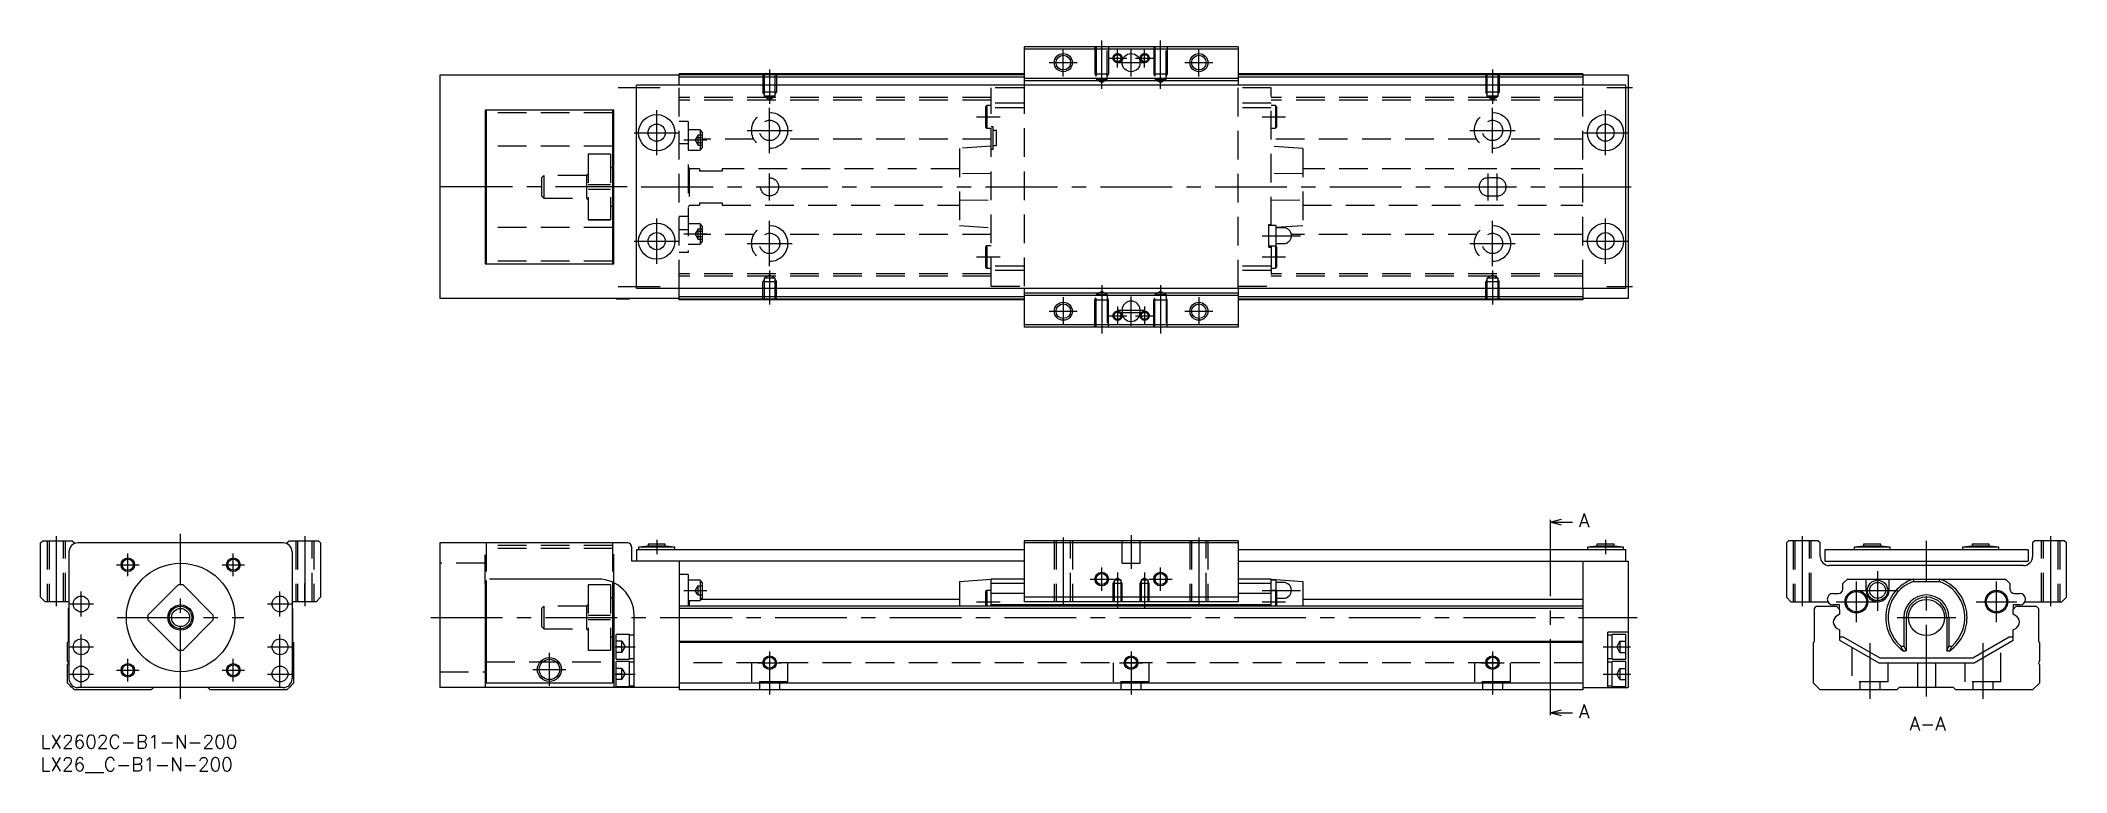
# Model space of a CAD drawing. Extents: x 0 to 448, y -8 to 154.
import ezdxf

# ---------------------------------------------------------------- set-up
doc = ezdxf.new("R2010")
doc.units = 0
doc.header["$LTSCALE"] = 0.5
doc.linetypes.add('CENTER', pattern=[50.8, 31.75, -6.35, 6.35, -6.35])
doc.linetypes.add('DASHED', pattern=[19.05, 12.7, -6.35])
for name, color, linetype in [('MSM_CENTER', 1, 'CENTER'), ('MSM_CONTINUOUS', 7, 'CONTINUOUS'), ('MSM_DASHED', 4, 'DASHED'), ('MSM_NARROW', 5, 'CONTINUOUS'), ('MSM_PART_NUMBER', 7, 'CONTINUOUS')]:
    doc.layers.add(name, color=color, linetype=linetype)
doc.styles.get("Standard").update_dxf_attribs({"font": 'txt.shx', "height": 1, "bigfont": 'bigfont.shx'})

# ---------------------------------------------------------------- blocks, each defined once
blk = doc.blocks.new('*U2')
at = {"layer": 'MSM_PART_NUMBER'}
blk.add_text('LX2602C-B1-N-200', height=3, dxfattribs=at).set_placement((0, -3))
blk = doc.blocks.new('*U3')
at = {"layer": 'MSM_PART_NUMBER'}
blk.add_text('LX26__C-B1-N-200', height=3, dxfattribs=at).set_placement((0, -8))

msp = doc.modelspace()

# ---------------------------------------------------------------- linework, layer by layer
at = {"layer": 'MSM_CENTER'}
for p, q in [((234.88, 142.96), (234.88, 153.66)), ((247.88, 142.96), (247.88, 153.66)), ((223.28, 148.77), (229.48, 148.77)), ((226.38, 145.67), (226.38, 151.87)), ((236.33, 149.77), (240.43, 149.77)), ((238.28, 148.77), (244.48, 148.77)), ((238.38, 147.72), (238.38, 151.82)), ((241.38, 145.67), (241.38, 151.87)), ((242.33, 149.77), (246.43, 149.77)), ((244.38, 147.72), (244.38, 151.82)), ((253.28, 148.77), (259.48, 148.77)), ((256.38, 145.67), (256.38, 151.87)), ((161.38, 147.27), (161.38, 139.64)), ((321.38, 147.27), (321.38, 139.64)), ((127.88, 143.27), (137.18, 143.27)), ((346.68, 143.27), (352.38, 143.27)), ((136.38, 128.27), (136.38, 138.27)), ((161.38, 128.77), (161.38, 138.77)), ((207.18, 136.77), (212.38, 136.77)), ((270.38, 136.77), (275.58, 136.77)), ((321.38, 128.77), (321.38, 138.77)), ((346.38, 128.27), (346.38, 138.27)), ((131.38, 133.27), (141.38, 133.27)), ((142.38, 131.66), (147.48, 131.66)), ((156.38, 133.77), (166.38, 133.77)), ((316.38, 133.77), (326.38, 133.77)), ((341.38, 133.27), (351.38, 133.27)), ((129.88, 121.27), (86.38, 121.27)), ((132.98, 121.27), (353.38, 121.27)), ((161.38, 118.27), (161.38, 124.27)), ((320.38, 118.27), (320.38, 124.27)), ((322.38, 118.27), (322.38, 124.27)), ((136.38, 104.27), (136.38, 114.27)), ((161.38, 103.77), (161.38, 113.77)), ((321.38, 103.77), (321.38, 113.77)), ((346.38, 104.27), (346.38, 114.27)), ((131.38, 109.27), (141.38, 109.27)), ((142.38, 110.87), (147.48, 110.87)), ((156.38, 108.77), (166.38, 108.77)), ((270.38, 110.47), (278.88, 110.47)), ((316.38, 108.77), (326.38, 108.77)), ((341.38, 109.27), (351.38, 109.27)), ((207.18, 105.77), (212.38, 105.77)), ((270.38, 105.77), (275.58, 105.77)), ((127.88, 99.27), (137.18, 99.27)), ((161.38, 102.78), (161.38, 95.27)), ((234.88, 99.57), (234.88, 88.87)), ((247.88, 99.57), (247.88, 88.87)), ((321.38, 102.78), (321.38, 95.27)), ((346.68, 99.27), (352.38, 99.27)), ((226.38, 96.87), (226.38, 90.67)), ((238.38, 94.82), (238.38, 90.72)), ((241.38, 90.52), (241.38, 97.02)), ((244.38, 94.82), (244.38, 90.72)), ((256.38, 96.87), (256.38, 90.67)), ((223.28, 93.77), (229.48, 93.77)), ((236.33, 92.77), (240.43, 92.77)), ((238.38, 94.02), (244.38, 94.02)), ((238.38, 93.52), (244.38, 93.52)), ((242.33, 92.77), (246.43, 92.77)), ((253.28, 93.77), (259.48, 93.77)), ((334.11, 46.62), (334.11, 5.38)), ((3.5, 44), (3.5, 28.5)), ((31, 8), (31, 44.5)), ((58.5, 44), (58.5, 28.5)), ((136.38, 43.2), (136.38, 40)), ((226.38, 43.68), (226.38, 28.82)), ((241.38, 44.25), (241.38, 36.75)), ((256.38, 43.68), (256.38, 28.82)), ((346.38, 43.2), (346.38, 40)), ((389.91, 44), (389.91, 28.5)), ((417.41, 8.5), (417.41, 43)), ((444.91, 44), (444.91, 28.5)), ((16.83, 37.67), (21.83, 37.67)), ((19.33, 35.17), (19.33, 40.17)), ((40.17, 37.67), (45.17, 37.67)), ((42.67, 35.17), (42.67, 40.17)), ((234.88, 31.93), (234.88, 37.07)), ((238.38, 35.96), (238.38, 28.24)), ((244.38, 35.96), (244.38, 28.24)), ((247.88, 31.93), (247.88, 37.07)), ((406.61, 36.25), (406.61, 27.5)), ((9, 26.25), (9, 31.75)), ((53, 26.25), (53, 31.75)), ((142.38, 32), (147.48, 32)), ((232.3, 34.5), (237.45, 34.5)), ((245.3, 34.5), (250.45, 34.5)), ((270.38, 32), (278.88, 32)), ((401.91, 25), (401.91, 34)), ((402.11, 32), (411.11, 32)), ((432.91, 25), (432.91, 34)), ((6.25, 29), (11.75, 29)), ((50.25, 29), (55.75, 29)), ((207.18, 29.5), (212.38, 29.5)), ((270.38, 29.5), (275.58, 29.5)), ((397.41, 29.5), (406.41, 29.5)), ((428.41, 29.5), (437.41, 29.5)), ((17, 26), (45, 26)), ((86.38, 26), (353.38, 26)), ((410.91, 26), (423.91, 26)), ((6.25, 19.5), (11.75, 19.5)), ((9, 10.75), (9, 22.25)), ((50.25, 19.5), (55.75, 19.5)), ((53, 10.75), (53, 22.25)), ((112.63, 10.85), (112.63, 18.15)), ((127.18, 19.5), (131.58, 19.5)), ((161.38, 18.5), (161.38, 9)), ((241.38, 18.5), (241.38, 9)), ((321.38, 18.5), (321.38, 9)), ((345.88, 19.5), (351.88, 19.5)), ((404.91, 20.29), (404.91, 8)), ((429.91, 20.29), (429.91, 8)), ((6.25, 13.5), (11.75, 13.5)), ((16.83, 14.33), (21.83, 14.33)), ((19.33, 11.83), (19.33, 16.83)), ((40.17, 14.33), (45.17, 14.33)), ((42.67, 11.83), (42.67, 16.83)), ((50.25, 13.5), (55.75, 13.5)), ((108.98, 14.5), (116.28, 14.5)), ((127.18, 13.5), (131.58, 13.5)), ((158.8, 16), (163.95, 16)), ((238.8, 16), (243.95, 16)), ((318.8, 16), (323.95, 16)), ((345.88, 13.5), (351.88, 13.5))]:
    msp.add_line(p, q, dxfattribs=at)
at = {"layer": 'MSM_CONTINUOUS'}
for p, q in [((265.08, 152.27), (217.68, 152.27)), ((217.68, 152.27), (217.68, 143.77)), ((265.08, 151.77), (217.68, 151.77)), ((265.08, 152.27), (265.08, 143.77)), ((88.38, 145.97), (88.38, 96.57)), ((141.38, 145.97), (88.38, 145.97)), ((127.38, 145.97), (127.38, 146.02)), ((130.38, 146.02), (127.38, 146.02)), ((130.38, 145.97), (130.38, 146.02)), ((350.88, 143.77), (131.88, 143.77)), ((131.88, 98.77), (131.88, 143.77)), ((217.68, 146.27), (141.38, 146.27)), ((141.38, 143.77), (141.38, 146.27)), ((217.68, 146.07), (141.38, 146.07)), ((217.68, 145.57), (141.38, 145.57)), ((265.08, 145.27), (217.68, 145.27)), ((265.08, 144.77), (217.68, 144.77)), ((341.38, 146.27), (265.08, 146.27)), ((341.38, 146.07), (265.08, 146.07)), ((341.38, 145.57), (265.08, 145.57)), ((341.38, 146.27), (341.38, 143.77)), ((351.38, 145.97), (341.38, 145.97)), ((347.88, 145.97), (347.88, 146.02)), ((350.88, 146.02), (347.88, 146.02)), ((350.88, 145.97), (350.88, 146.02)), ((350.88, 98.77), (350.88, 143.77)), ((351.38, 145.97), (351.38, 96.57)), ((98.38, 138.27), (98.38, 104.27)), ((126.88, 138.27), (98.38, 138.27)), ((98.38, 137.67), (98.63, 137.67)), ((98.63, 135.97), (98.38, 135.97)), ((98.63, 138.27), (98.63, 104.27)), ((126.63, 138.27), (126.63, 104.27)), ((126.63, 137.67), (126.88, 137.67)), ((126.88, 135.97), (126.63, 135.97)), ((126.88, 104.27), (126.88, 138.27)), ((98.63, 130.27), (98.38, 130.27)), ((126.88, 130.27), (126.63, 130.27)), ((126.88, 125.52), (126.63, 125.52)), ((126.63, 117.02), (126.88, 117.02)), ((98.63, 112.27), (98.38, 112.27)), ((126.88, 112.27), (126.63, 112.27)), ((98.63, 106.57), (98.38, 106.57)), ((98.38, 104.87), (98.63, 104.87)), ((98.38, 104.27), (126.88, 104.27)), ((126.88, 106.57), (126.63, 106.57)), ((126.63, 104.87), (126.88, 104.87)), ((350.88, 98.77), (131.88, 98.77)), ((141.38, 96.27), (141.38, 98.77)), ((217.68, 98.77), (217.68, 90.27)), ((265.08, 98.77), (265.08, 90.27)), ((341.38, 98.77), (341.38, 96.27)), ((141.38, 96.57), (88.38, 96.57)), ((127.38, 96.52), (127.38, 96.57)), ((127.38, 96.52), (130.38, 96.52)), ((130.38, 96.52), (130.38, 96.57)), ((217.68, 96.97), (141.38, 96.97)), ((217.68, 96.47), (141.38, 96.47)), ((217.68, 96.27), (141.38, 96.27)), ((265.08, 97.77), (217.68, 97.77)), ((265.08, 97.27), (217.68, 97.27)), ((341.38, 96.97), (265.08, 96.97)), ((341.38, 96.47), (265.08, 96.47)), ((341.38, 96.27), (265.08, 96.27)), ((351.38, 96.57), (341.38, 96.57)), ((265.08, 90.77), (217.68, 90.77)), ((265.08, 90.27), (217.68, 90.27)), ((239.38, 94.02), (239.38, 93.52)), ((243.38, 93.52), (243.38, 94.02)), ((334.11, 47.12), (336.61, 47.79)), ((334.11, 47.62), (334.11, 46.62)), ((336.61, 46.45), (334.11, 47.12)), ((334.11, 47.12), (339.11, 47.12)), ((0, 42.5), (0.5, 43)), ((0, 30.5), (0, 42.5)), ((0.5, 43), (7, 43)), ((6.3, 40.5), (6.3, 12.5)), ((7, 43), (7.5, 42.5)), ((7.5, 42.5), (7.5, 42.33)), ((53.7, 42.5), (8.3, 42.5)), ((54.5, 42.5), (55, 43)), ((54.5, 42.33), (54.5, 42.5)), ((55, 43), (61.5, 43)), ((55.7, 40.5), (55.7, 12.5)), ((61.5, 43), (62, 42.5)), ((62, 42.5), (62, 30.5)), ((88.38, 42.5), (88.38, 10.5)), ((129.88, 42.5), (88.38, 42.5)), ((130.88, 38.5), (130.88, 41.5)), ((217.68, 41), (131.88, 41)), ((131.88, 41), (131.88, 38.5)), ((134.48, 41.8), (132.38, 41.55)), ((132.38, 41.55), (132.38, 41)), ((140.38, 41.55), (132.38, 41.55)), ((134.48, 42.2), (134.48, 41.8)), ((138.28, 42.2), (134.48, 42.2)), ((138.28, 41.8), (134.48, 41.8)), ((138.28, 41.8), (138.28, 42.2)), ((140.38, 41.55), (138.28, 41.8)), ((140.38, 41), (140.38, 41.55)), ((217.68, 43), (217.68, 29.5)), ((265.08, 43), (217.68, 43)), ((265.08, 42.5), (217.68, 42.5)), ((265.08, 43), (265.08, 29.5)), ((350.88, 41), (265.08, 41)), ((344.48, 41.8), (342.38, 41.55)), ((342.38, 41.55), (342.38, 41)), ((350.38, 41.55), (342.38, 41.55)), ((344.48, 42.2), (344.48, 41.8)), ((348.28, 42.2), (344.48, 42.2)), ((348.28, 41.8), (344.48, 41.8)), ((348.28, 41.8), (348.28, 42.2)), ((350.38, 41.55), (348.28, 41.8)), ((350.38, 41), (350.38, 41.55)), ((350.88, 38.5), (350.88, 41)), ((386.91, 43), (386.41, 42.5)), ((386.41, 42.5), (386.41, 30.5)), ((393.41, 43), (386.91, 43)), ((393.91, 42.5), (393.41, 43)), ((393.91, 39.5), (393.91, 42.5)), ((394.91, 41), (394.91, 38.5)), ((439.91, 41), (394.91, 41)), ((403.51, 41.8), (401.41, 41.55)), ((401.41, 41.55), (401.41, 41)), ((409.41, 41.55), (401.41, 41.55)), ((403.51, 42.2), (403.51, 41.8)), ((407.31, 42.2), (403.51, 42.2)), ((407.31, 41.8), (403.51, 41.8)), ((407.31, 41.8), (407.31, 42.2)), ((409.41, 41.55), (407.31, 41.8)), ((409.41, 41), (409.41, 41.55)), ((427.51, 41.8), (425.41, 41.55)), ((425.41, 41.55), (425.41, 41)), ((433.41, 41.55), (425.41, 41.55)), ((427.51, 42.2), (427.51, 41.8)), ((431.31, 42.2), (427.51, 42.2)), ((431.31, 41.8), (427.51, 41.8)), ((431.31, 41.8), (431.31, 42.2)), ((433.41, 41.55), (431.31, 41.8)), ((433.41, 41), (433.41, 41.55)), ((439.91, 41), (439.91, 38.5)), ((441.41, 43), (440.91, 42.5)), ((440.91, 42.5), (440.91, 39.5)), ((447.91, 43), (441.41, 43)), ((448.41, 42.5), (447.91, 43)), ((448.41, 30.5), (448.41, 42.5)), ((217.68, 38.5), (130.88, 38.5)), ((141.38, 38.5), (141.38, 10)), ((265.08, 38.5), (351.38, 38.5)), ((341.38, 38.5), (341.38, 10)), ((351.38, 38.5), (351.38, 10.5)), ((394.91, 38.5), (439.91, 38.5)), ((438.91, 37.5), (395.91, 37.5)), ((30.45, 33.23), (23.77, 26.55)), ((38.23, 26.55), (31.55, 33.23)), ((98.38, 33.5), (98.38, 10.5)), ((98.63, 34.16), (98.63, 11.5)), ((123.38, 34.5), (99.38, 34.5)), ((126.63, 33.81), (126.63, 11.5)), ((126.88, 33.69), (126.88, 16.2)), ((143.38, 35.5), (141.38, 35.5)), ((143.38, 35.5), (143.38, 28.5)), ((145.98, 34.25), (143.38, 34.25)), ((146.48, 33.75), (145.98, 34.25)), ((145.98, 34.25), (145.98, 29.75)), ((146.48, 33.75), (146.48, 30.25)), ((203.38, 34), (210.38, 34.5)), ((203.38, 34), (203.38, 28.5)), ((209.43, 32), (209.18, 31.75)), ((209.18, 31.75), (209.18, 28.5)), ((210.38, 32), (209.43, 32)), ((209.43, 32), (209.43, 28.5)), ((217.68, 34.5), (210.38, 34.5)), ((210.38, 28.5), (210.38, 34.5)), ((217.68, 33.5), (210.38, 33.5)), ((272.38, 34.5), (265.08, 34.5)), ((272.38, 33.5), (265.08, 33.5)), ((272.38, 34.5), (279.38, 34)), ((272.38, 28.5), (272.38, 34.5)), ((273.38, 34.25), (272.38, 34.25)), ((273.33, 32), (272.38, 32)), ((273.58, 31.75), (273.33, 32)), ((273.33, 32), (273.33, 28.5)), ((273.38, 34.25), (273.38, 31.95)), ((275.13, 33.75), (273.38, 33.75)), ((273.58, 31.75), (273.58, 28.5)), ((279.38, 34), (279.38, 28.5)), ((398.91, 33.5), (399.91, 34.5)), ((398.91, 32.3), (398.91, 33.5)), ((399.91, 34.5), (434.91, 34.5)), ((404.11, 32), (404.11, 34.5)), ((409.11, 34.5), (409.11, 32)), ((414.45, 34.5), (414.54, 34)), ((414.54, 34), (420.28, 34)), ((420.28, 34), (420.37, 34.5)), ((434.91, 34.5), (435.91, 33.5)), ((435.91, 33.5), (435.91, 32.3)), ((1, 29.5), (0, 30.5)), ((6.3, 29.5), (1, 29.5)), ((6.2, 28), (6.3, 28.1)), ((6.2, 20.7), (6.2, 28)), ((61, 29.5), (55.7, 29.5)), ((55.7, 28.1), (55.8, 28)), ((55.8, 28), (55.8, 20.7)), ((62, 30.5), (61, 29.5)), ((126.88, 30.25), (126.63, 30.25)), ((341.38, 28.5), (141.38, 28.5)), ((341.38, 28), (141.38, 28)), ((143.38, 29.75), (145.98, 29.75)), ((143.58, 29.75), (143.58, 28.5)), ((145.98, 29.75), (146.48, 30.25)), ((203.38, 30), (146.23, 30)), ((217.68, 31.3), (210.38, 31.3)), ((272.38, 28.8), (210.38, 28.8)), ((265.08, 30.5), (217.68, 30.5)), ((265.08, 29.5), (217.68, 29.5)), ((272.38, 31.3), (265.08, 31.3)), ((273.58, 30.25), (275.13, 30.25)), ((341.38, 30), (279.38, 30)), ((387.41, 29.5), (386.41, 30.5)), ((387.41, 29.5), (395.59, 29.5)), ((392.61, 28), (393.11, 28.5)), ((392.61, 20.7), (392.61, 28)), ((393.11, 28.5), (397.51, 28.5)), ((396.71, 31.3), (397.91, 31.3)), ((398.21, 28.8), (396.71, 28.8)), ((397.51, 28.5), (398.21, 27.8)), ((398.21, 27.8), (398.21, 28.8)), ((398.21, 27.8), (398.21, 26.72)), ((436.61, 28.8), (436.61, 27.8)), ((438.11, 28.8), (436.61, 28.8)), ((436.61, 27.8), (437.31, 28.5)), ((436.61, 26.72), (436.61, 27.8)), ((436.91, 31.3), (438.11, 31.3)), ((437.31, 28.5), (441.71, 28.5)), ((439.23, 29.5), (447.41, 29.5)), ((441.71, 28.5), (442.21, 28)), ((442.21, 28), (442.21, 20.7)), ((447.41, 29.5), (448.41, 30.5)), ((23.77, 25.45), (30.45, 18.77)), ((31.55, 18.77), (38.23, 25.45)), ((131.38, 10.5), (131.38, 26.5)), ((346.88, 10.5), (346.88, 22.75)), ((351.38, 22.75), (346.88, 22.75)), ((398.21, 26.72), (397.65, 26.4)), ((397.65, 23.6), (398.21, 23.28)), ((398.21, 23.28), (398.21, 21)), ((412.41, 26), (412.41, 19.68)), ((412.91, 26), (412.91, 18.62)), ((421.91, 26), (421.91, 18.62)), ((422.41, 26), (422.41, 19.68)), ((437.17, 26.4), (436.61, 26.72)), ((436.61, 23.28), (437.17, 23.6)), ((436.61, 21), (436.61, 23.28)), ((6, 20.5), (6.2, 20.7)), ((6, 16.4), (6, 20.5)), ((55.8, 20.7), (56, 20.5)), ((56, 20.5), (56, 11.5)), ((126.63, 21.75), (126.88, 21.75)), ((127.38, 16.75), (127.38, 22.25)), ((130.38, 22.25), (127.38, 22.25)), ((130.38, 16.75), (130.38, 22.25)), ((131.38, 22.1), (130.38, 22.1)), ((341.38, 20.7), (141.38, 20.7)), ((341.38, 20.5), (141.38, 20.5)), ((347.88, 22.1), (346.88, 22.1)), ((347.88, 16.75), (347.88, 22.25)), ((350.88, 22.25), (347.88, 22.25)), ((350.88, 16.75), (350.88, 22.25)), ((392.41, 20.5), (392.61, 20.7)), ((392.41, 11.5), (392.41, 20.5)), ((399.06, 21.66), (398.21, 21.66)), ((398.21, 21), (406.87, 16)), ((407.14, 17), (399.06, 21.66)), ((411.73, 19.68), (412.41, 19.68)), ((412.26, 18.62), (412.91, 18.62)), ((412.41, 19.68), (412.91, 18.62)), ((421.91, 18.62), (422.41, 19.68)), ((421.91, 18.62), (422.56, 18.62)), ((422.41, 19.68), (423.1, 19.68)), ((435.76, 21.66), (427.68, 17)), ((427.95, 16), (436.61, 21)), ((436.61, 21.66), (435.76, 21.66)), ((442.21, 20.7), (442.41, 20.5)), ((442.41, 20.5), (442.41, 16.4)), ((6, 11.5), (6, 15.6)), ((98.38, 16.2), (98.63, 16.2)), ((126.63, 16.2), (126.88, 16.2)), ((127.38, 16.75), (130.38, 16.75)), ((127.38, 10.75), (127.38, 16.25)), ((130.38, 16.25), (127.38, 16.25)), ((130.38, 16.9), (131.38, 16.9)), ((130.38, 10.75), (130.38, 16.25)), ((131.38, 16.1), (130.38, 16.1)), ((346.88, 16.9), (347.88, 16.9)), ((347.88, 16.1), (346.88, 16.1)), ((347.88, 16.75), (350.88, 16.75)), ((347.88, 10.75), (347.88, 16.25)), ((350.88, 16.25), (347.88, 16.25)), ((350.88, 10.75), (350.88, 16.25)), ((406.87, 16), (427.95, 16)), ((427.68, 17), (407.14, 17)), ((442.41, 15.6), (442.41, 11.5)), ((7.5, 10), (6, 11.5)), ((24.5, 10), (7.5, 10)), ((53.7, 10.5), (8.3, 10.5)), ((25, 10.5), (24.5, 10)), ((37.52, 10), (37.02, 10.5)), ((54.5, 10), (37.52, 10)), ((56, 11.5), (54.5, 10)), ((141.38, 10.5), (88.38, 10.5)), ((126.63, 11.5), (98.63, 11.5)), ((127.38, 10.75), (130.38, 10.75)), ((130.38, 10.9), (131.38, 10.9)), ((341.38, 11.5), (141.38, 11.5)), ((341.38, 10), (141.38, 10)), ((341.38, 10.5), (351.38, 10.5)), ((346.88, 10.9), (347.88, 10.9)), ((347.88, 10.75), (350.88, 10.75)), ((393.91, 10), (392.41, 11.5)), ((410.9, 10), (393.91, 10)), ((411.4, 10.5), (410.9, 10)), ((423.41, 10.5), (411.4, 10.5)), ((423.91, 10), (423.41, 10.5)), ((440.91, 10), (423.91, 10)), ((442.41, 11.5), (440.91, 10)), ((334.11, 4.88), (336.61, 5.55)), ((334.11, 5.38), (334.11, 4.38)), ((336.61, 4.21), (334.11, 4.88)), ((334.11, 4.88), (339.11, 4.88))]:
    msp.add_line(p, q, dxfattribs=at)
for centre, radius in [((226.38, 148.77), 1.62), ((241.38, 148.77), 2), ((256.38, 148.77), 1.62), ((136.38, 133.27), 4), ((136.38, 133.27), 1.9), ((346.38, 133.27), 4), ((346.38, 133.27), 1.9), ((136.38, 109.27), 4), ((346.38, 109.27), 4), ((136.38, 109.27), 1.9), ((346.38, 109.27), 1.9), ((226.38, 93.77), 1.62), ((256.38, 93.77), 1.62), ((19.33, 37.67), 1.23), ((31, 26), 12), ((42.67, 37.67), 1.23), ((234.88, 34.5), 1.23), ((247.88, 34.5), 1.23), ((401.91, 29.5), 2.5), ((401.91, 29.5), 2.25), ((406.61, 32), 2.25), ((406.61, 32), 1.75), ((432.91, 29.5), 2.5), ((432.91, 29.5), 2.25), ((9, 29), 1.75), ((31, 26), 2.8), ((31, 26), 2.5), ((31, 26), 2), ((53, 29), 1.75), ((417.41, 26), 4), ((9, 19.5), 1.75), ((53, 19.5), 1.75), ((9, 13.5), 1.75), ((19.33, 14.33), 1.23), ((42.67, 14.33), 1.23), ((53, 13.5), 1.75), ((112.63, 14.5), 2.65), ((112.63, 14.5), 2.25), ((161.38, 16), 1.23), ((241.38, 16), 1.23), ((321.38, 16), 1.23)]:
    msp.add_circle(centre, radius, dxfattribs=at)
for centre, radius, start, end in [((241.38, 94.02), 2, 0, 180), ((241.38, 93.52), 2, 180, 0), ((8.3, 40.5), 2, 90, 180), ((53.7, 40.5), 2, 0, 90), ((129.87, 41.49), 1.01, 0.6958, 89.3042), ((395.91, 39.5), 2, 180, 270), ((438.91, 39.5), 2, 270, 0), ((31, 26), 7.25, 85.6572, 94.3428), ((123.38, 26.5), 8, 0, 90), ((275.13, 32), 1.75, 270, 90), ((397.91, 32.3), 1, 270, 0), ((406.61, 32), 2.5, 180, 0), ((417.41, 26), 9, 109.1881, 235.0848), ((417.41, 26), 8.5, 109.7499, 228.0214), ((417.41, 26), 8.5, 311.9786, 70.2501), ((417.41, 26), 9, 304.9152, 70.8119), ((436.91, 32.3), 1, 180, 270), ((396.71, 30.05), 1.25, 90, 270), ((417.41, 26), 5, 0, 180), ((417.41, 26), 4.5, 0, 180), ((438.11, 30.05), 1.25, 270, 90), ((31, 26), 7.25, 175.6572, 184.3428), ((31, 26), 7.25, 355.6572, 4.3428), ((398.53, 24.88), 1.75, 120.0001, 176.2321), ((398.53, 25.12), 1.75, 183.7679, 239.9999), ((436.3, 24.88), 1.75, 3.7679, 59.9999), ((436.3, 25.12), 1.75, 300.0001, 356.2321), ((9, 19.5), 2.75, 169.0575, 190.9425), ((31, 26), 7.25, 265.6572, 274.3428), ((53, 19.5), 2.75, 349.0575, 10.9425), ((421.77, 24.07), 10.96, 203.6059, 209.8183), ((412.88, 24.16), 11.15, 330.2349, 336.3409), ((5.7, 16), 0.5, 306.8761, 53.1239), ((9, 13.5), 2.75, 169.0575, 190.9425), ((53, 13.5), 2.75, 349.0575, 10.9425), ((442.71, 16), 0.5, 126.8761, 233.1239), ((8.3, 12.5), 2, 180, 270), ((7.3, 11.5), 1, 201.8195, 248.1805), ((53.7, 12.5), 2, 270, 0), ((54.7, 11.5), 1, 291.8106, 338.1894)]:
    msp.add_arc(centre, radius, start, end, dxfattribs=at)
at = {"layer": 'MSM_DASHED'}
for p, q in [((233.38, 152.27), (233.38, 146.27)), ((233.65, 152.27), (233.65, 145.07)), ((236.11, 145.07), (236.11, 152.27)), ((236.38, 152.27), (236.38, 146.27)), ((246.38, 152.27), (246.38, 146.27)), ((246.65, 152.27), (246.65, 145.07)), ((249.11, 145.07), (249.11, 152.27)), ((249.38, 152.27), (249.38, 146.27)), ((141.38, 98.77), (141.38, 143.77)), ((159.88, 146.27), (159.88, 142.27)), ((160.08, 146.07), (160.08, 146.07)), ((160.15, 146.27), (160.15, 141.35)), ((162.61, 141.35), (162.61, 146.27)), ((162.88, 146.27), (162.88, 142.27)), ((217.68, 143.77), (217.68, 98.77)), ((233.38, 146.27), (236.38, 146.27)), ((233.38, 146.27), (233.65, 145.8)), ((233.65, 145.07), (234.88, 144.36)), ((233.65, 145.07), (236.11, 145.07)), ((234.88, 144.36), (236.11, 145.07)), ((236.38, 146.27), (236.11, 145.8)), ((246.38, 146.27), (249.38, 146.27)), ((246.38, 146.27), (246.65, 145.8)), ((246.65, 145.07), (247.88, 144.36)), ((246.65, 145.07), (249.11, 145.07)), ((247.88, 144.36), (249.11, 145.07)), ((249.38, 146.27), (249.11, 145.8)), ((265.08, 98.77), (265.08, 143.77)), ((319.88, 146.27), (319.88, 142.27)), ((320.08, 146.07), (320.08, 146.07)), ((320.08, 146.07), (320.08, 146.07)), ((320.15, 146.27), (320.15, 141.35)), ((322.61, 141.35), (322.61, 146.27)), ((322.68, 146.07), (322.69, 146.08)), ((322.88, 146.27), (322.88, 142.27)), ((341.38, 98.77), (341.38, 143.77)), ((210.38, 141.03), (141.38, 141.03)), ((210.38, 140.47), (141.38, 140.47)), ((162.88, 142.27), (159.88, 142.27)), ((160.15, 141.8), (159.88, 142.27)), ((210.38, 140.47), (159.88, 140.47)), ((162.61, 141.35), (160.15, 141.35)), ((160.15, 141.35), (161.38, 140.64)), ((161.38, 140.64), (162.61, 141.35)), ((162.61, 141.8), (162.88, 142.27)), ((209.43, 139.27), (209.18, 139.02)), ((209.18, 139.02), (209.18, 134.52)), ((210.38, 139.27), (209.43, 139.27)), ((209.43, 139.27), (209.43, 134.27)), ((217.68, 143.22), (210.38, 143.22)), ((210.38, 99.32), (210.38, 143.22)), ((217.68, 139.77), (210.38, 139.77)), ((272.38, 143.22), (265.08, 143.22)), ((272.38, 139.77), (265.08, 139.77)), ((272.38, 112.72), (272.38, 143.22)), ((341.38, 141.03), (272.38, 141.03)), ((341.38, 140.47), (272.38, 140.47)), ((273.33, 139.27), (272.38, 139.27)), ((273.33, 139.27), (273.33, 134.27)), ((273.58, 139.02), (273.33, 139.27)), ((273.58, 139.02), (273.58, 134.52)), ((322.88, 142.27), (319.88, 142.27)), ((320.15, 141.8), (319.88, 142.27)), ((322.61, 141.35), (320.15, 141.35)), ((320.15, 141.35), (321.38, 140.64)), ((321.38, 140.64), (322.61, 141.35)), ((322.61, 141.8), (322.88, 142.27)), ((126.63, 137.67), (98.63, 137.67)), ((143.38, 135.77), (141.38, 135.77)), ((143.38, 135.77), (143.38, 106.77)), ((217.68, 138.77), (210.38, 138.77)), ((210.88, 134.57), (210.38, 134.57)), ((210.88, 129.57), (210.88, 134.57)), ((272.38, 138.77), (265.08, 138.77)), ((126.63, 130.27), (98.63, 130.27)), ((143.38, 130.77), (141.38, 130.77)), ((145.98, 133.91), (143.38, 133.91)), ((145.48, 132.66), (144.9, 131.66)), ((145.48, 130.66), (144.9, 131.66)), ((145.48, 132.81), (146.48, 132.81)), ((145.48, 132.81), (145.48, 130.5)), ((145.48, 132.24), (146.48, 132.24)), ((145.48, 131.08), (146.48, 131.08)), ((145.48, 130.5), (146.48, 130.5)), ((146.48, 133.41), (145.98, 133.91)), ((145.98, 133.91), (145.98, 129.41)), ((146.48, 133.41), (146.48, 129.91)), ((157.89, 131.81), (146.48, 131.81)), ((210.38, 131.81), (164.87, 131.81)), ((210.38, 130.27), (203.38, 129.77)), ((209.18, 134.52), (209.43, 134.27)), ((209.43, 134.27), (210.38, 134.27)), ((211.58, 133.77), (210.88, 133.77)), ((211.58, 130.37), (210.88, 130.37)), ((211.58, 130.37), (211.58, 133.77)), ((272.38, 134.27), (273.33, 134.27)), ((317.89, 131.81), (272.38, 131.81)), ((279.38, 129.77), (272.38, 130.27)), ((273.33, 134.27), (273.58, 134.52)), ((341.38, 131.81), (324.87, 131.81)), ((121.18, 128.52), (121.18, 114.02)), ((126.18, 128.52), (121.18, 128.52)), ((126.18, 128.5), (121.18, 128.5)), ((126.18, 128.52), (126.18, 114.02)), ((143.38, 129.41), (145.98, 129.41)), ((145.98, 129.41), (146.48, 129.91)), ((203.38, 129.77), (203.38, 112.77)), ((210.88, 129.57), (210.38, 129.57)), ((279.38, 129.77), (279.38, 112.77)), ((111.38, 123.77), (110.88, 123.27)), ((110.88, 123.27), (110.88, 119.27)), ((111.38, 123.77), (111.38, 118.77)), ((120.88, 123.77), (111.38, 123.77)), ((121.18, 124.07), (120.88, 123.77)), ((120.88, 123.77), (120.88, 118.77)), ((121.18, 121.81), (126.18, 121.81)), ((126.63, 125.52), (126.18, 125.52)), ((143.58, 125.52), (143.38, 125.52)), ((143.58, 125.52), (143.58, 117.02)), ((145.88, 125.27), (143.58, 125.27)), ((145.88, 125.27), (145.88, 124.77)), ((150.88, 124.77), (145.88, 124.77)), ((150.88, 125.27), (150.88, 124.77)), ((203.38, 125.27), (150.88, 125.27)), ((210.38, 124.22), (203.38, 124.14)), ((279.38, 124.14), (272.38, 124.22)), ((341.38, 125.27), (279.38, 125.27)), ((322.38, 123.27), (320.38, 123.27)), ((110.88, 119.27), (111.38, 118.77)), ((111.38, 118.77), (120.88, 118.77)), ((120.88, 118.77), (121.18, 118.47)), ((126.18, 120.72), (121.18, 120.72)), ((126.18, 117.02), (126.63, 117.02)), ((143.38, 117.02), (143.58, 117.02)), ((143.58, 117.27), (145.88, 117.27)), ((145.88, 117.77), (150.88, 117.77)), ((145.88, 117.77), (145.88, 117.27)), ((150.88, 117.77), (150.88, 117.27)), ((150.88, 117.27), (203.38, 117.27)), ((203.38, 118.39), (210.38, 118.31)), ((272.38, 118.31), (279.38, 118.39)), ((279.38, 117.27), (341.38, 117.27)), ((320.38, 119.27), (322.38, 119.27)), ((126.63, 112.27), (98.63, 112.27)), ((121.18, 114.04), (126.18, 114.04)), ((121.18, 114.02), (126.18, 114.02)), ((141.38, 114.77), (143.38, 114.77)), ((145.98, 113.12), (143.38, 113.12)), ((146.48, 112.62), (145.98, 113.12)), ((145.98, 113.12), (145.98, 108.62)), ((146.48, 112.62), (146.48, 109.12)), ((203.38, 112.77), (210.38, 112.27)), ((271.88, 112.97), (272.38, 112.97)), ((271.88, 107.97), (271.88, 112.97)), ((273.38, 112.72), (271.88, 112.72)), ((273.38, 112.34), (279.38, 112.77)), ((273.38, 112.72), (273.38, 108.22)), ((275.13, 112.22), (273.38, 112.22)), ((143.38, 111.77), (141.38, 111.77)), ((143.38, 108.62), (145.98, 108.62)), ((145.48, 111.87), (144.9, 110.87)), ((145.48, 109.87), (144.9, 110.87)), ((145.48, 112.03), (146.48, 112.03)), ((145.48, 112.03), (145.48, 109.72)), ((145.48, 111.45), (146.48, 111.45)), ((145.48, 110.3), (146.48, 110.3)), ((145.48, 109.72), (146.48, 109.72)), ((145.98, 108.62), (146.48, 109.12)), ((157.89, 110.73), (146.48, 110.73)), ((210.38, 110.73), (164.87, 110.73)), ((209.43, 108.27), (209.18, 108.02)), ((209.18, 108.02), (209.18, 103.52)), ((209.43, 108.27), (209.43, 103.27)), ((210.38, 108.27), (209.43, 108.27)), ((271.88, 108.22), (273.38, 108.22)), ((271.88, 107.97), (272.38, 107.97)), ((272.38, 108.22), (272.38, 99.32)), ((273.33, 108.22), (273.33, 103.27)), ((273.38, 108.72), (275.13, 108.72)), ((273.58, 108.02), (273.38, 108.22)), ((273.58, 108.02), (273.58, 103.52)), ((317.89, 110.73), (276.86, 110.73)), ((341.38, 110.73), (324.87, 110.73)), ((126.63, 104.87), (98.63, 104.87)), ((143.38, 106.77), (141.38, 106.77)), ((209.18, 103.52), (209.43, 103.27)), ((209.43, 103.27), (210.38, 103.27)), ((217.68, 103.77), (210.38, 103.77)), ((272.38, 103.77), (265.08, 103.77)), ((272.38, 103.27), (273.33, 103.27)), ((273.33, 103.27), (273.58, 103.52)), ((210.38, 102.07), (141.38, 102.07)), ((210.38, 101.51), (141.38, 101.51)), ((160.15, 100.73), (159.88, 100.27)), ((162.88, 100.27), (159.88, 100.27)), ((159.88, 96.27), (159.88, 100.27)), ((161.38, 101.78), (160.15, 101.07)), ((160.15, 101.07), (160.15, 96.27)), ((162.61, 101.07), (160.15, 101.07)), ((162.61, 101.07), (161.38, 101.78)), ((162.61, 96.27), (162.61, 101.07)), ((162.61, 100.73), (162.88, 100.27)), ((162.88, 96.27), (162.88, 100.27)), ((217.68, 102.77), (210.38, 102.77)), ((210.38, 99.32), (217.68, 99.32)), ((272.38, 102.77), (265.08, 102.77)), ((265.08, 99.32), (272.38, 99.32)), ((341.38, 102.07), (272.38, 102.07)), ((341.38, 101.51), (272.38, 101.51)), ((320.15, 100.73), (319.88, 100.27)), ((322.88, 100.27), (319.88, 100.27)), ((319.88, 96.27), (319.88, 100.27)), ((321.38, 101.78), (320.15, 101.07)), ((320.15, 101.07), (320.15, 96.27)), ((322.61, 101.07), (320.15, 101.07)), ((322.61, 101.07), (321.38, 101.78)), ((322.61, 96.27), (322.61, 101.07)), ((322.61, 100.73), (322.88, 100.27)), ((322.88, 96.27), (322.88, 100.27)), ((233.38, 96.27), (233.65, 96.73)), ((233.38, 90.27), (233.38, 96.27)), ((233.38, 96.27), (236.38, 96.27)), ((233.65, 97.47), (234.88, 98.18)), ((233.65, 97.47), (236.11, 97.47)), ((233.65, 90.27), (233.65, 97.47)), ((234.88, 98.18), (236.11, 97.47)), ((236.11, 97.47), (236.11, 90.27)), ((236.38, 96.27), (236.11, 96.73)), ((236.38, 90.27), (236.38, 96.27)), ((246.38, 96.27), (246.65, 96.73)), ((246.38, 90.27), (246.38, 96.27)), ((246.38, 96.27), (249.38, 96.27)), ((246.65, 97.47), (247.88, 98.18)), ((246.65, 97.47), (249.11, 97.47)), ((246.65, 90.27), (246.65, 97.47)), ((247.88, 98.18), (249.11, 97.47)), ((249.11, 97.47), (249.11, 90.27)), ((249.38, 96.27), (249.11, 96.73)), ((249.38, 90.27), (249.38, 96.27)), ((1.5, 43), (1.5, 29.5)), ((1.88, 43), (1.88, 29.5)), ((5.12, 29.5), (5.12, 43)), ((5.5, 29.5), (5.5, 43)), ((56.5, 43), (56.5, 29.5)), ((56.88, 43), (56.88, 29.5)), ((60.12, 29.5), (60.12, 43)), ((60.5, 43), (60.5, 29.5)), ((98.38, 33.5), (98.38, 42.5)), ((98.63, 42.5), (98.63, 34.16)), ((126.63, 41.9), (98.63, 41.9)), ((126.63, 41.3), (98.63, 41.3)), ((126.63, 42.5), (126.63, 33.81)), ((126.88, 33.69), (126.88, 42.5)), ((224.38, 43), (224.38, 29.5)), ((224.76, 43), (224.76, 29.5)), ((228, 29.5), (228, 43)), ((228.38, 43), (228.38, 29.5)), ((239.38, 38), (239.38, 43)), ((243.38, 38), (243.38, 43)), ((254.38, 43), (254.38, 29.5)), ((254.76, 43), (254.76, 29.5)), ((258, 29.5), (258, 43)), ((258.38, 43), (258.38, 29.5)), ((387.91, 43), (387.91, 29.5)), ((388.29, 43), (388.29, 29.5)), ((391.53, 29.5), (391.53, 43)), ((391.91, 29.5), (391.91, 43)), ((442.91, 29.5), (442.91, 43)), ((443.29, 29.5), (443.29, 43)), ((446.53, 43), (446.53, 29.5)), ((446.91, 43), (446.91, 29.5)), ((98.38, 38), (88.38, 38)), ((239.38, 38), (243.38, 38)), ((121.18, 33.25), (121.18, 18.75)), ((126.18, 33.25), (121.18, 33.25)), ((126.18, 33.23), (121.18, 33.23)), ((126.18, 33.25), (126.18, 18.75)), ((145.48, 33), (144.9, 32)), ((145.48, 31), (144.9, 32)), ((145.48, 33), (146.48, 33)), ((145.48, 33), (145.48, 31)), ((145.48, 32), (146.48, 32)), ((237.38, 33.5), (237.6, 33.87)), ((237.38, 29.5), (237.38, 33.5)), ((239.38, 33.5), (237.38, 33.5)), ((238.38, 34.7), (237.6, 34.25)), ((237.6, 34.25), (237.6, 29.5)), ((239.16, 34.25), (237.6, 34.25)), ((239.16, 34.25), (238.38, 34.7)), ((239.16, 29.5), (239.16, 34.25)), ((239.38, 33.5), (239.16, 33.87)), ((239.38, 29.5), (239.38, 33.5)), ((243.38, 33.5), (243.6, 33.87)), ((243.38, 29.5), (243.38, 33.5)), ((245.38, 33.5), (243.38, 33.5)), ((244.38, 34.7), (243.6, 34.25)), ((243.6, 34.25), (243.6, 29.5)), ((245.16, 34.25), (243.6, 34.25)), ((245.16, 34.25), (244.38, 34.7)), ((245.16, 29.5), (245.16, 34.25)), ((245.38, 33.5), (245.16, 33.87)), ((245.38, 29.5), (245.38, 33.5)), ((110.88, 28), (111.38, 28.5)), ((110.88, 28), (110.88, 24)), ((111.38, 28.5), (111.38, 23.5)), ((120.88, 28.5), (111.38, 28.5)), ((121.18, 28.8), (120.88, 28.5)), ((120.88, 28.5), (120.88, 23.5)), ((126.63, 30.25), (126.18, 30.25)), ((145.48, 31), (146.48, 31)), ((110.88, 24), (111.38, 23.5)), ((111.38, 23.5), (120.88, 23.5)), ((120.88, 23.5), (121.18, 23.2)), ((121.18, 26.55), (126.18, 26.55)), ((126.18, 25.45), (121.18, 25.45)), ((121.18, 18.77), (126.18, 18.77)), ((121.18, 18.75), (126.18, 18.75)), ((126.18, 21.75), (126.63, 21.75)), ((128.68, 20.75), (127.38, 20.75)), ((128.68, 19.5), (127.38, 19.5)), ((128.68, 18.25), (127.38, 18.25)), ((128.68, 18.25), (128.68, 20.75)), ((128.68, 20.75), (129.4, 19.5)), ((128.68, 18.25), (129.4, 19.5)), ((349.58, 20.75), (348.86, 19.5)), ((349.58, 18.25), (348.86, 19.5)), ((349.58, 20.75), (350.88, 20.75)), ((349.58, 20.75), (349.58, 18.25)), ((349.58, 19.5), (350.88, 19.5)), ((349.58, 18.25), (350.88, 18.25)), ((400.91, 19.44), (400.91, 11.8)), ((433.91, 11.8), (433.91, 19.44)), ((88.38, 14), (98.38, 14)), ((98.63, 16.2), (126.63, 16.2)), ((126.88, 16.2), (126.88, 10.5)), ((128.68, 14.75), (127.38, 14.75)), ((128.68, 13.5), (127.38, 13.5)), ((128.68, 12.25), (128.68, 14.75)), ((128.68, 14.75), (129.4, 13.5)), ((128.68, 12.25), (129.4, 13.5)), ((341.38, 16), (141.38, 16)), ((157.38, 16), (157.38, 11.8)), ((165.38, 11.8), (165.38, 16)), ((237.38, 16), (237.38, 11.8)), ((245.38, 11.8), (245.38, 16)), ((317.38, 16), (317.38, 11.8)), ((325.38, 11.8), (325.38, 16)), ((349.58, 14.75), (348.86, 13.5)), ((349.58, 12.25), (348.86, 13.5)), ((349.58, 14.75), (350.88, 14.75)), ((349.58, 14.75), (349.58, 12.25)), ((349.58, 13.5), (350.88, 13.5)), ((408.91, 11.8), (408.91, 16)), ((415.41, 16), (415.41, 10.5)), ((419.41, 16), (419.41, 10.5)), ((425.91, 16), (425.91, 11.8)), ((128.68, 12.25), (127.38, 12.25)), ((165.38, 11.8), (157.38, 11.8)), ((159.13, 11.8), (159.13, 10)), ((163.63, 10), (163.63, 11.8)), ((245.38, 11.8), (237.38, 11.8)), ((239.13, 11.8), (239.13, 10)), ((243.63, 10), (243.63, 11.8)), ((325.38, 11.8), (317.38, 11.8)), ((319.13, 11.8), (319.13, 10)), ((323.63, 10), (323.63, 11.8)), ((349.58, 12.25), (350.88, 12.25)), ((408.91, 11.8), (400.91, 11.8)), ((402.66, 11.8), (402.66, 10)), ((407.16, 10), (407.16, 11.8)), ((433.91, 11.8), (425.91, 11.8)), ((427.66, 11.8), (427.66, 10)), ((432.16, 10), (432.16, 11.8))]:
    msp.add_line(p, q, dxfattribs=at)
for centre, radius in [((238.38, 149.77), 1), ((238.38, 149.77), 0.784), ((244.38, 149.77), 1), ((244.38, 149.77), 0.784), ((161.38, 133.77), 4), ((161.38, 133.77), 2.25), ((321.38, 133.77), 4), ((321.38, 133.77), 2.25), ((161.38, 121.27), 2), ((161.38, 108.77), 4), ((321.38, 108.77), 4), ((161.38, 108.77), 2.25), ((321.38, 108.77), 2.25), ((238.38, 92.77), 1), ((238.38, 92.77), 0.784), ((244.38, 92.77), 1), ((244.38, 92.77), 0.784)]:
    msp.add_circle(centre, radius, dxfattribs=at)
for centre, radius, start, end in [((320.38, 121.27), 2, 90, 270), ((322.38, 121.27), 2, 270, 90), ((275.13, 110.47), 1.75, 270, 90)]:
    msp.add_arc(centre, radius, start, end, dxfattribs=at)
at = {"layer": 'MSM_NARROW'}
msp.add_line((58.5, 29.5), (58.5, 33.5), dxfattribs=at)
for centre, radius in [((226.38, 148.77), 2), ((256.38, 148.77), 2), ((226.38, 93.77), 2), ((256.38, 93.77), 2), ((19.33, 37.67), 1.5), ((42.67, 37.67), 1.5), ((234.88, 34.5), 1.5), ((247.88, 34.5), 1.5), ((19.33, 14.33), 1.5), ((42.67, 14.33), 1.5), ((161.38, 16), 1.5), ((241.38, 16), 1.5), ((321.38, 16), 1.5)]:
    msp.add_circle(centre, radius, dxfattribs=at)

# ---------------------------------------------------------------- block references
at = {"layer": 'MSM_CONTINUOUS'}
for name in ['*U2', '*U3']:
    msp.add_blockref(name, (0, 0), dxfattribs=at)

# ---------------------------------------------------------------- texts
at = {"layer": 'MSM_PART_NUMBER'}
for s, p in [('A', (340.52, 46)), ('A', (340.52, 3.75)), ('A-A', (413.72, 1))]:
    msp.add_text(s, height=3, dxfattribs=at).set_placement(p)

doc.saveas('drawing.dxf')
